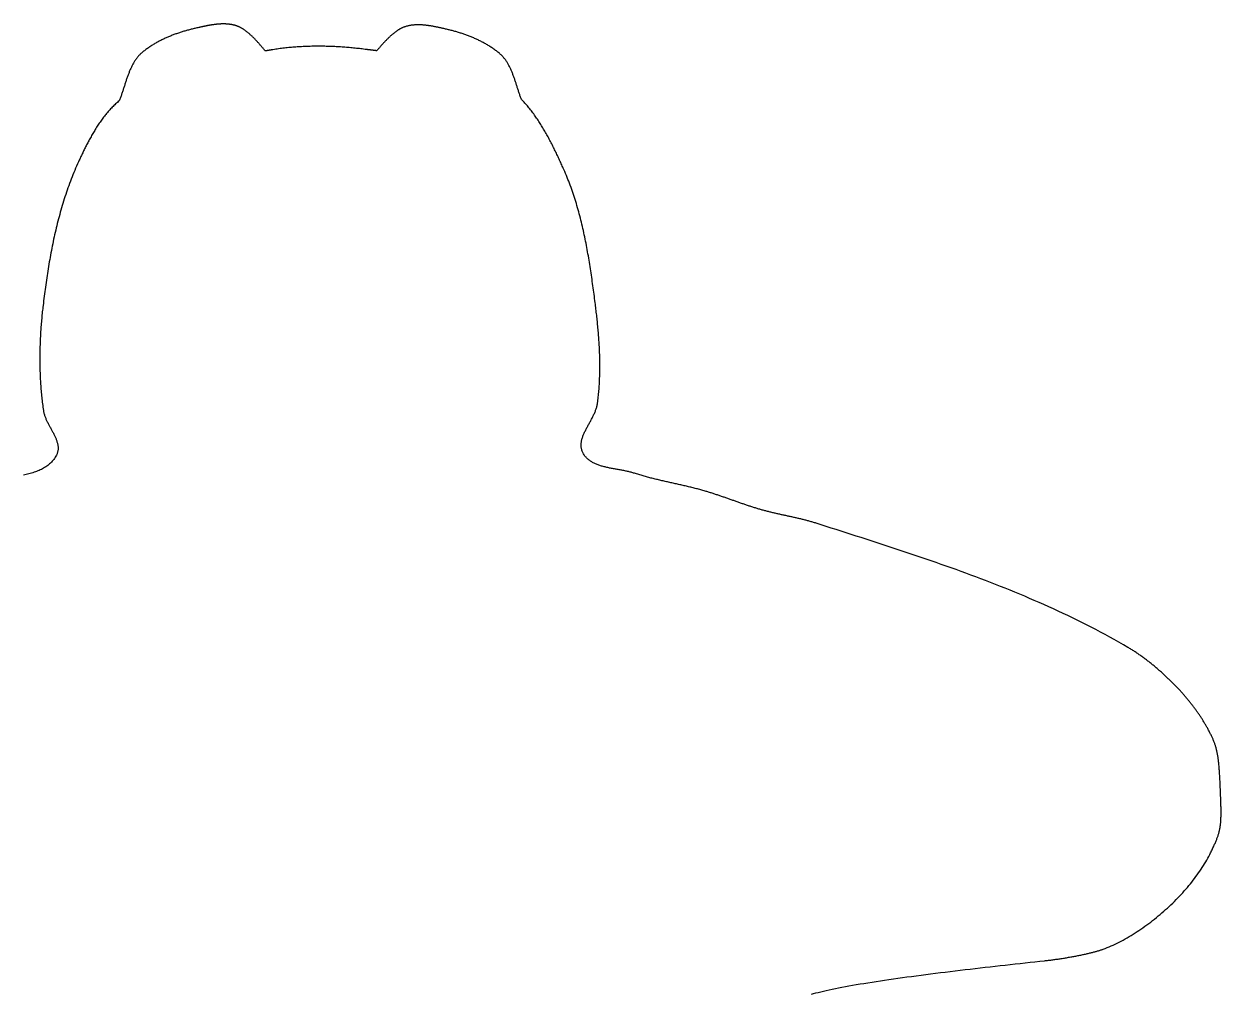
# Model space of a CAD drawing. Extents: x 0 to 225, y 0 to 183.
# Drawn here: x 112.7 to 225.5, y 91.4 to 182.7 of the extents above; entities that cross this region are included whole.
import ezdxf

# ---------------------------------------------------------------- set-up
doc = ezdxf.new("R2010")
doc.units = 0
doc.layers.get('0').update_dxf_attribs({"linetype": 'CONTINUOUS'})

msp = doc.modelspace()

# ---------------------------------------------------------------- linework, layer by layer
at = {"color": 7}
msp.add_lwpolyline([(186.888834, 91.335523), (187.091148, 91.395821), (187.305998, 91.456213), (187.533087, 91.516688), (187.772122, 91.577238), (188.022802, 91.637846), (188.284829, 91.698502), (188.557911, 91.759198), (188.841745, 91.819919), (189.136039, 91.880657), (189.440492, 91.941398), (189.754806, 92.00213), (190.078691, 92.062844), (190.411841, 92.123529), (190.753966, 92.184171), (191.104763, 92.244761), (191.463938, 92.305284), (191.831193, 92.365734), (192.206232, 92.426096), (192.588756, 92.486357), (192.978469, 92.54651), (193.375074, 92.606544), (193.778275, 92.666443), (194.18777, 92.726199), (194.603269, 92.785799), (195.024468, 92.845233), (195.451074, 92.904486), (195.882789, 92.963554), (196.319315, 93.022419), (196.760357, 93.081072), (197.205613, 93.139502), (197.654791, 93.197695), (198.107594, 93.255644), (198.563719, 93.313336), (199.022875, 93.370756), (199.484763, 93.427898), (199.949083, 93.484749), (200.415544, 93.541296), (200.88384, 93.597528), (201.353682, 93.653434), (201.82477, 93.709005), (202.296805, 93.764223), (202.769491, 93.819085), (203.242534, 93.873576), (203.715631, 93.927683), (204.188489, 93.981396), (204.66081, 94.034704), (205.132297, 94.087594), (205.602652, 94.140059), (206.071578, 94.192081), (206.53878, 94.243654), (207.003957, 94.294766), (207.466814, 94.345402), (207.927054, 94.395556), (208.384378, 94.445211), (208.838493, 94.49436), (208.933296, 94.504758), (209.028734, 94.515553), (209.124762, 94.526718), (209.221337, 94.538254), (209.318416, 94.55016), (209.415952, 94.56241), (209.513903, 94.575005), (209.612222, 94.587943), (209.710872, 94.601225), (209.8098, 94.614824), (209.908968, 94.628715), (210.00833, 94.642923), (210.10784, 94.657422), (210.207455, 94.672186), (210.307134, 94.687241), (210.406829, 94.70256), (210.506495, 94.718144), (210.606092, 94.733966), (210.705573, 94.750026), (210.804895, 94.766325), (210.904016, 94.782835), (211.002885, 94.799556), (211.101464, 94.81649), (211.199706, 94.833635), (211.29757, 94.850965), (211.395008, 94.86848), (211.491981, 94.886155), (211.588437, 94.903987), (211.684338, 94.921979), (211.779638, 94.940103), (211.874293, 94.958386), (211.96826, 94.976774), (212.061494, 94.995295), (212.15395, 95.013922), (212.245583, 95.032654), (212.336351, 95.051466), (212.426211, 95.070384), (212.515117, 95.089355), (212.603022, 95.108405), (212.689887, 95.127507), (212.775665, 95.146663), (212.860313, 95.165846), (212.943787, 95.185081), (213.02604, 95.204316), (213.107032, 95.223578), (213.186716, 95.242839), (213.265049, 95.262101), (213.341987, 95.281363), (213.417483, 95.300598), (213.491498, 95.319807), (213.563986, 95.338962), (213.634899, 95.358065), (213.704199, 95.377115), (213.771837, 95.396112), (213.837771, 95.41503), (213.901957, 95.433869), (213.964351, 95.452627), (214.024906, 95.471281), (214.083583, 95.489828), (214.140333, 95.508243), (214.195112, 95.526552), (214.247881, 95.544702), (214.298591, 95.562721), (214.3472, 95.58058), (214.533681, 95.652025), (214.720704, 95.726992), (214.908196, 95.80542), (215.096087, 95.887245), (215.284309, 95.972407), (215.472793, 96.060844), (215.66147, 96.15249), (215.850269, 96.247285), (216.039121, 96.345168), (216.227954, 96.446072), (216.416702, 96.549939), (216.605295, 96.656707), (216.793659, 96.76631), (216.98173, 96.878689), (217.169439, 96.99378), (217.356711, 97.111523), (217.543481, 97.231852), (217.729676, 97.354706), (217.915228, 97.480024), (218.100069, 97.607741), (218.284129, 97.737797), (218.467337, 97.870128), (218.649624, 98.004674), (218.830919, 98.141371), (219.011156, 98.280158), (219.190263, 98.420969), (219.368169, 98.563746), (219.544807, 98.708426), (219.72011, 98.854944), (219.894002, 99.003238), (220.066418, 99.153249), (220.237285, 99.304911), (220.406537, 99.458165), (220.574103, 99.612944), (220.739914, 99.769191), (220.903901, 99.92684), (221.065992, 100.085828), (221.226118, 100.246097), (221.384212, 100.407583), (221.540202, 100.570219), (221.694018, 100.733949), (221.845592, 100.898708), (221.994857, 101.064432), (222.141738, 101.231061), (222.286169, 101.398532), (222.428078, 101.566783), (222.567399, 101.735751), (222.704059, 101.905376), (222.837989, 102.075593), (222.969122, 102.246336), (223.097386, 102.417551), (223.222712, 102.58917), (223.345031, 102.761134), (223.464273, 102.933377), (223.58037, 103.105841), (223.693249, 103.278457), (223.802842, 103.451169), (223.909083, 103.623913), (224.011897, 103.796625), (224.111217, 103.969245), (224.206972, 104.141711), (224.299095, 104.313957), (224.387516, 104.485923), (224.472164, 104.657545), (224.520032, 104.756849), (224.566448, 104.853448), (224.611433, 104.94746), (224.655002, 105.039011), (224.697176, 105.128223), (224.737975, 105.215218), (224.777414, 105.30012), (224.815516, 105.383049), (224.852299, 105.46413), (224.887779, 105.543484), (224.921977, 105.621237), (224.954912, 105.697506), (224.986601, 105.772417), (225.017063, 105.846093), (225.04632, 105.918655), (225.074387, 105.990228), (225.101285, 106.060932), (225.127029, 106.130891), (225.151635, 106.200227), (225.17513, 106.269061), (225.19754, 106.33752), (225.218866, 106.405724), (225.239133, 106.473793), (225.258368, 106.541855), (225.276571, 106.61003), (225.293796, 106.678441), (225.310041, 106.747208), (225.325308, 106.816455), (225.339622, 106.886308), (225.353036, 106.956885), (225.365524, 107.028312), (225.37714, 107.10071), (225.387882, 107.174201), (225.397777, 107.248909), (225.406826, 107.324955), (225.415081, 107.402462), (225.422516, 107.481557), (225.429183, 107.562355), (225.43511, 107.644985), (225.440296, 107.729564), (225.444767, 107.81622), (225.448524, 107.905073), (225.451593, 107.996245), (225.453975, 108.08986), (225.455827, 108.186039), (225.456885, 108.284909), (225.457414, 108.386585), (225.457366, 108.491196), (225.456837, 108.598863), (225.455779, 108.709708), (225.454191, 108.823854), (225.452075, 108.941422), (225.449376, 109.062537), (225.446201, 109.18732), (225.442576, 109.315895), (225.438502, 109.448382), (225.434004, 109.584907), (225.429109, 109.725591), (225.423844, 109.870556), (225.418208, 110.019924), (225.412229, 110.173822), (225.405931, 110.332366), (225.399317, 110.495685), (225.392411, 110.663896), (225.385955, 110.818794), (225.379473, 110.969829), (225.372964, 111.117083), (225.366403, 111.260643), (225.359762, 111.400594), (225.353041, 111.537024), (225.346215, 111.670017), (225.339256, 111.799657), (225.332166, 111.926033), (225.324916, 112.049226), (225.317481, 112.169325), (225.309861, 112.286414), (225.30203, 112.400579), (225.293986, 112.511905), (225.285678, 112.62048), (225.277106, 112.726387), (225.268242, 112.829712), (225.259088, 112.930539), (225.249616, 113.028959), (225.2398, 113.125051), (225.22964, 113.218904), (225.219109, 113.310603), (225.208182, 113.400236), (225.196831, 113.487882), (225.185057, 113.573633), (225.172834, 113.657572), (225.16016, 113.739783), (225.14701, 113.820357), (225.133358, 113.899372), (225.119176, 113.976919), (225.104465, 114.053082), (225.089199, 114.127946), (225.073377, 114.201598), (225.056946, 114.27412), (225.039933, 114.345603), (225.022286, 114.416127), (225.003976, 114.485781), (224.985032, 114.55465), (224.9654, 114.62282), (224.94508, 114.690376), (224.924046, 114.757403), (224.902271, 114.823985), (224.879755, 114.89021), (224.856471, 114.956166), (224.832394, 115.02193), (224.807523, 115.087597), (224.781832, 115.153248), (224.755289, 115.218971), (224.727889, 115.284847), (224.699613, 115.350966), (224.670443, 115.417411), (224.640362, 115.484266), (224.609353, 115.551624), (224.577397, 115.619561), (224.544475, 115.688167), (224.510568, 115.75753), (224.475662, 115.827732), (224.439737, 115.89886), (224.402774, 115.970999), (224.364759, 116.044235), (224.325669, 116.118652), (224.28549, 116.194339), (224.244202, 116.271378), (224.201786, 116.349856), (224.165806, 116.41579), (224.129452, 116.481639), (224.092725, 116.547409), (224.055628, 116.613098), (224.018158, 116.678704), (223.980317, 116.744228), (223.942106, 116.809664), (223.903521, 116.875022), (223.86457, 116.940295), (223.825247, 117.00548), (223.785554, 117.070583), (223.745494, 117.135602), (223.705063, 117.200533), (223.664264, 117.26538), (223.623098, 117.330142), (223.581563, 117.394814), (223.539664, 117.459402), (223.497394, 117.523902), (223.454759, 117.588315), (223.411759, 117.65264), (223.368391, 117.716876), (223.324658, 117.781024), (223.28056, 117.845085), (223.236099, 117.909053), (223.191271, 117.972934), (223.146083, 118.036723), (223.100527, 118.100421), (223.054609, 118.16403), (223.00833, 118.227548), (222.961687, 118.290974), (222.914681, 118.354307), (222.867313, 118.417551), (222.819584, 118.480699), (222.771494, 118.543754), (222.723043, 118.60672), (222.674233, 118.669587), (222.625063, 118.732362), (222.575533, 118.795045), (222.525643, 118.857629), (222.475393, 118.920121), (222.424786, 118.982515), (222.37382, 119.044817), (222.322498, 119.10702), (222.270817, 119.169126), (222.218779, 119.231136), (222.166384, 119.293049), (222.113634, 119.354864), (222.060527, 119.416583), (222.007062, 119.478202), (221.953246, 119.53972), (221.899073, 119.601143), (221.844545, 119.662463), (221.789665, 119.723685), (221.734428, 119.784806), (221.678839, 119.845827), (221.622898, 119.906747), (221.566602, 119.967567), (221.509955, 120.028284), (221.452956, 120.0889), (221.395608, 120.149413), (221.337905, 120.209822), (221.279852, 120.270131), (221.221448, 120.330335), (221.162695, 120.390435), (221.103545, 120.450543), (221.043955, 120.510759), (220.983932, 120.571079), (220.923477, 120.631486), (220.862599, 120.69197), (220.8013, 120.752522), (220.739586, 120.813128), (220.67746, 120.873781), (220.614931, 120.934468), (220.551997, 120.995177), (220.488669, 121.055899), (220.424949, 121.116621), (220.360843, 121.177335), (220.296354, 121.238025), (220.231488, 121.298686), (220.16625, 121.359302), (220.100647, 121.419865), (220.034678, 121.480362), (219.968352, 121.540785), (219.901675, 121.60112), (219.834648, 121.661358), (219.767277, 121.721485), (219.699567, 121.781495), (219.631525, 121.841373), (219.563154, 121.901108), (219.494457, 121.960692), (219.425441, 122.020112), (219.356109, 122.079355), (219.286471, 122.138415), (219.216526, 122.197277), (219.146279, 122.255932), (219.075738, 122.314368), (219.004907, 122.372574), (218.933789, 122.430539), (218.862391, 122.488255), (218.790716, 122.545707), (218.718768, 122.602883), (218.646555, 122.659777), (218.57408, 122.716374), (218.501349, 122.772666), (218.428364, 122.828639), (218.355132, 122.884286), (218.281657, 122.939592), (218.207945, 122.994546), (218.133999, 123.04914), (218.059826, 123.103361), (217.98543, 123.157199), (217.910812, 123.210642), (217.835983, 123.26368), (217.760944, 123.316303), (217.685702, 123.368497), (217.610259, 123.420253), (217.534622, 123.471561), (217.458793, 123.522406), (217.382781, 123.57278), (217.306589, 123.622675), (217.230222, 123.672072), (217.153683, 123.720967), (217.076978, 123.769349), (217.000111, 123.817202), (216.923088, 123.864517), (216.845915, 123.911288), (216.768595, 123.957497), (216.691133, 124.003135), (216.264088, 124.250867), (215.835402, 124.495485), (215.405102, 124.737044), (214.973223, 124.97559), (214.539793, 125.211178), (214.104844, 125.443857), (213.668406, 125.673677), (213.230513, 125.90069), (212.791191, 126.124945), (212.350472, 126.346494), (211.90839, 126.565386), (211.464972, 126.781673), (211.02025, 126.995406), (210.574255, 127.206636), (210.127019, 127.415411), (209.678572, 127.621783), (209.228944, 127.825803), (208.778165, 128.027524), (208.32627, 128.226991), (207.873285, 128.424262), (207.419244, 128.619381), (206.964174, 128.8124), (206.508112, 129.003374), (206.051081, 129.192347), (205.593119, 129.379376), (205.134252, 129.56451), (204.674512, 129.747795), (204.213931, 129.929288), (203.75254, 130.109036), (203.290368, 130.28709), (202.827446, 130.463501), (202.363806, 130.638319), (201.899478, 130.811597), (201.434494, 130.983383), (200.968883, 131.15373), (200.502676, 131.322685), (200.035906, 131.490304), (199.568602, 131.656634), (199.100795, 131.821723), (198.632514, 131.98563), (198.163791, 132.148396), (197.694661, 132.310081), (197.22515, 132.470728), (196.755287, 132.630391), (196.285109, 132.789119), (195.814643, 132.946964), (195.34392, 133.103979), (194.87297, 133.26021), (194.401826, 133.415711), (193.930519, 133.570532), (193.459076, 133.724723), (192.987533, 133.878335), (192.515916, 134.031417), (192.044259, 134.184021), (191.572592, 134.336199), (191.100945, 134.487998), (190.62935, 134.639475), (190.157836, 134.790674), (189.686435, 134.941648), (189.215178, 135.09245), (188.744095, 135.243127), (188.273216, 135.393733), (187.802576, 135.544316), (187.332202, 135.694927), (187.251914, 135.720406), (187.171502, 135.745436), (187.090973, 135.770042), (187.010328, 135.794252), (186.92957, 135.818064), (186.848702, 135.84148), (186.767732, 135.864525), (186.686661, 135.8872), (186.605492, 135.909531), (186.524228, 135.931544), (186.442874, 135.953213), (186.361435, 135.974592), (186.279912, 135.995679), (186.198306, 136.016475), (186.116629, 136.037007), (186.034876, 136.057274), (185.953056, 136.077303), (185.871173, 136.097094), (185.789226, 136.116673), (185.707221, 136.13604), (185.625161, 136.155223), (185.543052, 136.17422), (185.460894, 136.193058), (185.378693, 136.211738), (185.296453, 136.230285), (185.214178, 136.2487), (185.131869, 136.267009), (185.04953, 136.285212), (184.967166, 136.30331), (184.88478, 136.321354), (184.802375, 136.33932), (184.719957, 136.357232), (184.637527, 136.375118), (184.55509, 136.392977), (184.472649, 136.410837), (184.390207, 136.428696), (184.307768, 136.446555), (184.225337, 136.464441), (184.142914, 136.48238), (184.060507, 136.500372), (183.978119, 136.518443), (183.895751, 136.536593), (183.813408, 136.554823), (183.731096, 136.573158), (183.648813, 136.591626), (183.566567, 136.610227), (183.484359, 136.628959), (183.402195, 136.64785), (183.320076, 136.666927), (183.23801, 136.686188), (183.155995, 136.705635), (183.07404, 136.725294), (182.992144, 136.745164), (182.910313, 136.765272), (182.828549, 136.785645), (182.746859, 136.806256), (182.665243, 136.827158), (182.583706, 136.848352), (182.502252, 136.869836), (182.420884, 136.891637), (182.339607, 136.913757), (182.258422, 136.93622), (182.177333, 136.959027), (182.096347, 136.982204), (182.01381, 137.006202), (181.931363, 137.030491), (181.849003, 137.055044), (181.766729, 137.079888), (181.684538, 137.104997), (181.602425, 137.130344), (181.520391, 137.15593), (181.438428, 137.181753), (181.356534, 137.207814), (181.274712, 137.234088), (181.192951, 137.260572), (181.111255, 137.287256), (181.029615, 137.314129), (180.948034, 137.341183), (180.866502, 137.368406), (180.785024, 137.39579), (180.703593, 137.423326), (180.622205, 137.451006), (180.540861, 137.478819), (180.459555, 137.506757), (180.378283, 137.53481), (180.297045, 137.562967), (180.215836, 137.591222), (180.134657, 137.619564), (180.053501, 137.647986), (179.972367, 137.676474), (179.891248, 137.705022), (179.810148, 137.733621), (179.729061, 137.762259), (179.647982, 137.790932), (179.566911, 137.819624), (179.485843, 137.848331), (179.404777, 137.877044), (179.323709, 137.905748), (179.242635, 137.93444), (179.161556, 137.963107), (179.080467, 137.99174), (178.999362, 138.020331), (178.918243, 138.048872), (178.837103, 138.077352), (178.755942, 138.10576), (178.674755, 138.134089), (178.593541, 138.162331), (178.512298, 138.190472), (178.431018, 138.21851), (178.349704, 138.246428), (178.26835, 138.27422), (178.186953, 138.30188), (178.105512, 138.329394), (178.024023, 138.356754), (177.942483, 138.383954), (177.860889, 138.410981), (177.779238, 138.437825), (177.697527, 138.464479), (177.615755, 138.490938), (177.533916, 138.517184), (177.452009, 138.543219), (177.370034, 138.569016), (177.287981, 138.594575), (177.205852, 138.619896), (177.123643, 138.644952), (177.041352, 138.669743), (176.958974, 138.69427), (176.876509, 138.718506), (176.773501, 138.748343), (176.670369, 138.777736), (176.567118, 138.806705), (176.463754, 138.835264), (176.36028, 138.863426), (176.256699, 138.89121), (176.153019, 138.918631), (176.049242, 138.945709), (175.945371, 138.972453), (175.841414, 138.998885), (175.737372, 139.025026), (175.633253, 139.050876), (175.52906, 139.076461), (175.424798, 139.101781), (175.320468, 139.126864), (175.216079, 139.151735), (175.111635, 139.176394), (175.007138, 139.200868), (174.902593, 139.225183), (174.798006, 139.249339), (174.693379, 139.273337), (174.58872, 139.297229), (174.48403, 139.321015), (174.379316, 139.344695), (174.274581, 139.368296), (174.169832, 139.391844), (174.065068, 139.415339), (173.960301, 139.438808), (173.855528, 139.46225), (173.750758, 139.485718), (173.645994, 139.509187), (173.54124, 139.532682), (173.436502, 139.55623), (173.331785, 139.579857), (173.227092, 139.603564), (173.122426, 139.627376), (173.017794, 139.651294), (172.913201, 139.675345), (172.808649, 139.699528), (172.704144, 139.72387), (172.599689, 139.748397), (172.495289, 139.773109), (172.390951, 139.798032), (172.286676, 139.823168), (172.18247, 139.848541), (172.078338, 139.874179), (171.974285, 139.900082), (171.870312, 139.926276), (171.766428, 139.952779), (171.662635, 139.9796), (171.558937, 140.006757), (171.455339, 140.034266), (171.351848, 140.062139), (171.248464, 140.090394), (171.145192, 140.119051), (171.042042, 140.148118), (170.939013, 140.17762), (170.836111, 140.207562), (170.733342, 140.237971), (170.630707, 140.268853), (170.528213, 140.300233), (170.425864, 140.332118), (170.323663, 140.364529), (170.221619, 140.397483), (170.143088, 140.42238), (170.063467, 140.446325), (169.982811, 140.469344), (169.901179, 140.491516), (169.818624, 140.512868), (169.735204, 140.533479), (169.650976, 140.553402), (169.565995, 140.57269), (169.48032, 140.591396), (169.394008, 140.609573), (169.307113, 140.6273), (169.219692, 140.644604), (169.131803, 140.661537), (169.043501, 140.678179), (168.954844, 140.694584), (168.865889, 140.710803), (168.77669, 140.726889), (168.687306, 140.742897), (168.597792, 140.758877), (168.508204, 140.774885), (168.418603, 140.790971), (168.329041, 140.807217), (168.239575, 140.823674), (168.150262, 140.840369), (168.061161, 140.857382), (167.972327, 140.874765), (167.883814, 140.892571), (167.795683, 140.910854), (167.707987, 140.929666), (167.620786, 140.949086), (167.534132, 140.969142), (167.448084, 140.989912), (167.362701, 141.011422), (167.278037, 141.033753), (167.194148, 141.056957), (167.111093, 141.081087), (167.028924, 141.106196), (166.947702, 141.132337), (166.867483, 141.159565), (166.788322, 141.187944), (166.710278, 141.217525), (166.633403, 141.248364), (166.557759, 141.280519), (166.483398, 141.314045), (166.410381, 141.348996), (166.338761, 141.385429), (166.268593, 141.4234), (166.199939, 141.462963), (166.132854, 141.504177), (166.067393, 141.547095), (166.003613, 141.591772), (165.941568, 141.638265), (165.88132, 141.686631), (165.822921, 141.736926), (165.766433, 141.789202), (165.711905, 141.843518), (165.659398, 141.899927), (165.608968, 141.958488), (165.560674, 142.019254), (165.51457, 142.082283), (165.47071, 142.14763), (165.429155, 142.215348), (165.389962, 142.285497), (165.353182, 142.35813), (165.322229, 142.426453), (165.29495, 142.494965), (165.271244, 142.563658), (165.251029, 142.63254), (165.234202, 142.701599), (165.220655, 142.770835), (165.21031, 142.840246), (165.203061, 142.909831), (165.198801, 142.979586), (165.197478, 143.049505), (165.198801, 143.11959), (165.202955, 143.189837), (165.209728, 143.260246), (165.219015, 143.330807), (165.230709, 143.401525), (165.244706, 143.472391), (165.260925, 143.543408), (165.279287, 143.61457), (165.29966, 143.685875), (165.321964, 143.757324), (165.346121, 143.828907), (165.371997, 143.900627), (165.399524, 143.97248), (165.428594, 144.044463), (165.459111, 144.116572), (165.490975, 144.188809), (165.524093, 144.261167), (165.558367, 144.333642), (165.593697, 144.406238), (165.62999, 144.478945), (165.667148, 144.551764), (165.70507, 144.624694), (165.743668, 144.697729), (165.782837, 144.770868), (165.822482, 144.844108), (165.862505, 144.917447), (165.902815, 144.990882), (165.943309, 145.06441), (165.983891, 145.138028), (166.024465, 145.211735), (166.064933, 145.285528), (166.1052, 145.359402), (166.14517, 145.433356), (166.184741, 145.507389), (166.22382, 145.581496), (166.262309, 145.655675), (166.300113, 145.729922), (166.337131, 145.804238), (166.373268, 145.878618), (166.408428, 145.953058), (166.442514, 146.027557), (166.475426, 146.102114), (166.507073, 146.176724), (166.537352, 146.251384), (166.566167, 146.326094), (166.593425, 146.40085), (166.619036, 146.475647), (166.642875, 146.550487), (166.664862, 146.625365), (166.684918, 146.700276), (166.702936, 146.775222), (166.718811, 146.850194), (166.732437, 146.925198), (166.743735, 147.000224), (166.762943, 147.146739), (166.7812, 147.293366), (166.798503, 147.440101), (166.814855, 147.586942), (166.83028, 147.733881), (166.844805, 147.880921), (166.858431, 148.028056), (166.871158, 148.175278), (166.883011, 148.32259), (166.893991, 148.469984), (166.904099, 148.617457), (166.913359, 148.765008), (166.921799, 148.912632), (166.929419, 149.060325), (166.936219, 149.208082), (166.942225, 149.355904), (166.947437, 149.503782), (166.951882, 149.651716), (166.95556, 149.799703), (166.958497, 149.947737), (166.960614, 150.095817), (166.962201, 150.243936), (166.962995, 150.392092), (166.963032, 150.540282), (166.962503, 150.688505), (166.96118, 150.836751), (166.959063, 150.985023), (166.956391, 151.133314), (166.953083, 151.281618), (166.949141, 151.429939), (166.944564, 151.578267), (166.939378, 151.7266), (166.933584, 151.874936), (166.927207, 152.023269), (166.920249, 152.1716), (166.912735, 152.31992), (166.904665, 152.468227), (166.896039, 152.616518), (166.886885, 152.764791), (166.877227, 152.913042), (166.867041, 153.061264), (166.856378, 153.209457), (166.845213, 153.357619), (166.833598, 153.50574), (166.821506, 153.653822), (166.808965, 153.801859), (166.795974, 153.949851), (166.78256, 154.097791), (166.768748, 154.245674), (166.754514, 154.393499), (166.739909, 154.541264), (166.724907, 154.688962), (166.709535, 154.836589), (166.693818, 154.984147), (166.677758, 155.131629), (166.661354, 155.279028), (166.644632, 155.426345), (166.62762, 155.573578), (166.610289, 155.720718), (166.592668, 155.867766), (166.574782, 156.014715), (166.556632, 156.161562), (166.538217, 156.308307), (166.519564, 156.454943), (166.493899, 156.654841), (166.468049, 156.854872), (166.441988, 157.055023), (166.415715, 157.255283), (166.389177, 157.455639), (166.362364, 157.656078), (166.335252, 157.856589), (166.30782, 158.05716), (166.280047, 158.257777), (166.251909, 158.45843), (166.223381, 158.659105), (166.194444, 158.85979), (166.165075, 159.060474), (166.135251, 159.261144), (166.104951, 159.461788), (166.074151, 159.662393), (166.042829, 159.862947), (166.010963, 160.063439), (165.97853, 160.263855), (165.945508, 160.464185), (165.911877, 160.664414), (165.87761, 160.864532), (165.842685, 161.064526), (165.807086, 161.264383), (165.770785, 161.464092), (165.733759, 161.663641), (165.695987, 161.863016), (165.657451, 162.062207), (165.61812, 162.2612), (165.57798, 162.459983), (165.537002, 162.658545), (165.495168, 162.856872), (165.452454, 163.054954), (165.40884, 163.252776), (165.364298, 163.450328), (165.31881, 163.647598), (165.272355, 163.844572), (165.224905, 164.041238), (165.176443, 164.237585), (165.126945, 164.433601), (165.076386, 164.629272), (165.024747, 164.824586), (164.972005, 165.019533), (164.918136, 165.214098), (164.863119, 165.408271), (164.806932, 165.602039), (164.749551, 165.795389), (164.690957, 165.988309), (164.631121, 166.180788), (164.570029, 166.372812), (164.507651, 166.564371), (164.443971, 166.75545), (164.37896, 166.946039), (164.312603, 167.136125), (164.244872, 167.325696), (164.175747, 167.514739), (164.105204, 167.703243), (164.033224, 167.891195), (163.959781, 168.078582), (163.884856, 168.265394), (163.808423, 168.451617), (163.730461, 168.637239), (163.650949, 168.822248), (163.569862, 169.006632), (163.521276, 169.115681), (163.472447, 169.224903), (163.42337, 169.334281), (163.37403, 169.443797), (163.324421, 169.553434), (163.274531, 169.663174), (163.22435, 169.773), (163.173873, 169.882895), (163.123086, 169.992841), (163.071979, 170.102821), (163.020547, 170.212817), (162.968776, 170.322812), (162.916661, 170.432788), (162.864186, 170.542729), (162.811346, 170.652616), (162.758131, 170.762432), (162.704531, 170.87216), (162.650538, 170.981783), (162.596137, 171.091282), (162.541326, 171.200641), (162.486089, 171.309841), (162.43042, 171.418867), (162.374307, 171.5277), (162.317745, 171.636322), (162.260719, 171.744717), (162.203223, 171.852867), (162.145244, 171.960754), (162.086777, 172.068361), (162.027809, 172.175671), (161.968333, 172.282667), (161.908337, 172.389329), (161.847813, 172.495643), (161.78675, 172.601589), (161.725142, 172.707151), (161.662973, 172.812311), (161.60024, 172.917052), (161.53693, 173.021356), (161.473033, 173.125206), (161.408541, 173.228584), (161.343446, 173.331474), (161.277734, 173.433856), (161.211398, 173.535715), (161.144429, 173.637033), (161.076817, 173.737792), (161.008552, 173.837975), (160.939623, 173.937565), (160.870024, 174.036543), (160.799743, 174.134893), (160.728771, 174.232597), (160.657098, 174.329638), (160.584716, 174.425998), (160.511612, 174.521661), (160.43778, 174.616607), (160.36321, 174.710821), (160.287891, 174.804284), (160.211812, 174.89698), (160.134967, 174.98889), (160.057346, 175.079998), (159.978937, 175.170285), (159.899731, 175.259735), (159.819721, 175.348331), (159.738893, 175.436054), (159.657243, 175.522887), (159.574757, 175.608813), (159.546914, 175.6827), (159.519506, 175.756914), (159.492503, 175.83143), (159.465873, 175.906224), (159.439599, 175.981273), (159.413617, 176.056552), (159.387926, 176.132038), (159.3625, 176.207706), (159.337312, 176.283532), (159.312308, 176.359493), (159.28749, 176.435564), (159.262805, 176.511722), (159.238225, 176.587942), (159.213725, 176.6642), (159.189277, 176.740474), (159.164856, 176.816737), (159.140409, 176.892967), (159.115935, 176.96914), (159.091381, 177.045231), (159.066749, 177.121217), (159.041984, 177.197074), (159.01706, 177.272777), (158.991951, 177.348302), (158.96663, 177.423627), (158.941072, 177.498726), (158.915222, 177.573575), (158.889081, 177.648152), (158.862599, 177.722431), (158.835751, 177.796388), (158.808513, 177.870001), (158.78085, 177.943244), (158.752738, 178.016094), (158.724145, 178.088527), (158.695041, 178.160518), (158.665397, 178.232045), (158.635181, 178.303082), (158.604368, 178.373606), (158.572925, 178.443593), (158.540826, 178.513019), (158.508036, 178.581859), (158.474529, 178.650091), (158.440276, 178.717689), (158.405248, 178.784631), (158.369413, 178.850891), (158.332742, 178.916446), (158.295205, 178.981273), (158.256774, 179.045346), (158.21742, 179.108642), (158.177111, 179.171138), (158.13582, 179.232808), (158.093516, 179.29363), (158.050169, 179.353578), (158.005751, 179.41263), (157.960232, 179.47076), (157.913581, 179.527946), (157.86577, 179.584163), (157.81677, 179.639387), (157.766552, 179.693595), (157.715082, 179.746761), (157.662335, 179.798863), (157.608281, 179.849876), (157.552887, 179.899776), (157.496126, 179.948539), (157.437971, 179.996142), (157.364404, 180.054298), (157.290455, 180.111566), (157.216134, 180.167953), (157.141442, 180.22347), (157.066385, 180.278123), (156.990968, 180.331923), (156.915197, 180.384878), (156.839076, 180.436998), (156.762611, 180.48829), (156.685806, 180.538764), (156.608666, 180.588428), (156.531199, 180.637292), (156.453406, 180.685365), (156.375293, 180.732654), (156.296868, 180.77917), (156.218131, 180.82492), (156.139092, 180.869915), (156.059201, 180.914123), (155.979569, 180.957631), (155.899649, 181.00041), (155.819443, 181.042468), (155.738962, 181.083813), (155.658204, 181.124456), (155.57718, 181.164404), (155.49589, 181.203667), (155.414345, 181.242254), (155.332544, 181.280172), (155.250494, 181.317432), (155.168203, 181.354042), (155.085674, 181.390011), (155.00291, 181.425347), (154.919921, 181.46006), (154.836707, 181.494158), (154.753276, 181.527651), (154.66963, 181.560546), (154.585778, 181.592854), (154.501723, 181.624582), (154.417472, 181.655741), (154.333027, 181.686337), (154.248395, 181.716381), (154.16358, 181.745882), (154.078588, 181.774847), (153.993424, 181.803286), (153.908093, 181.831208), (153.822601, 181.858622), (153.73695, 181.885536), (153.651148, 181.91196), (153.565199, 181.937902), (153.479108, 181.963371), (153.392881, 181.988375), (153.306521, 182.012925), (153.220034, 182.037028), (153.133428, 182.060694), (153.046703, 182.083931), (152.959869, 182.106748), (152.872927, 182.129154), (152.785884, 182.151158), (152.698744, 182.172769), (152.611513, 182.193995), (152.524198, 182.214846), (152.436801, 182.23533), (152.349327, 182.255457), (152.261782, 182.275234), (152.174173, 182.294671), (152.116607, 182.307314), (152.058828, 182.319964), (152.000842, 182.332605), (151.94266, 182.345217), (151.884287, 182.357783), (151.825735, 182.370285), (151.767011, 182.382705), (151.708125, 182.395026), (151.649081, 182.407229), (151.589891, 182.419297), (151.530563, 182.431211), (151.471106, 182.442954), (151.411527, 182.454508), (151.351837, 182.465854), (151.292041, 182.476976), (151.232148, 182.487855), (151.172169, 182.498473), (151.112109, 182.508813), (151.05198, 182.518856), (150.99179, 182.528584), (150.931544, 182.537981), (150.871253, 182.547027), (150.810926, 182.555705), (150.750572, 182.563997), (150.690194, 182.571885), (150.629808, 182.579351), (150.569417, 182.586378), (150.509033, 182.592947), (150.448661, 182.599041), (150.388312, 182.604641), (150.327995, 182.60973), (150.267718, 182.61429), (150.207485, 182.618303), (150.147311, 182.62175), (150.0872, 182.624615), (150.027164, 182.62688), (149.967207, 182.628525), (149.907342, 182.629535), (149.847575, 182.629889), (149.787914, 182.629572), (149.728367, 182.628564), (149.668947, 182.626848), (149.609657, 182.624406), (149.550506, 182.621221), (149.491507, 182.617273), (149.432664, 182.612546), (149.373987, 182.607021), (149.315485, 182.600681), (149.257165, 182.593508), (149.199039, 182.585483), (149.141109, 182.576589), (149.08339, 182.566808), (149.025885, 182.556123), (148.968608, 182.544514), (148.911564, 182.531965), (148.854761, 182.518457), (148.798209, 182.503972), (148.741913, 182.488493), (148.685888, 182.472002), (148.630137, 182.454481), (148.57467, 182.435912), (148.519496, 182.416276), (148.464625, 182.395557), (148.410062, 182.373736), (148.371436, 182.357408), (148.332664, 182.340149), (148.293754, 182.321976), (148.254715, 182.302909), (148.215554, 182.282964), (148.176279, 182.262158), (148.136896, 182.24051), (148.097415, 182.218037), (148.057841, 182.194757), (148.018182, 182.170688), (147.978447, 182.145846), (147.938643, 182.12025), (147.898779, 182.093917), (147.858858, 182.066864), (147.818893, 182.039111), (147.778888, 182.010673), (147.738851, 181.981569), (147.698791, 181.951816), (147.658714, 181.921433), (147.61863, 181.890436), (147.578543, 181.858843), (147.538464, 181.826672), (147.498398, 181.79394), (147.458353, 181.760665), (147.418338, 181.726865), (147.378359, 181.692558), (147.338426, 181.65776), (147.298545, 181.62249), (147.258722, 181.586765), (147.218966, 181.550603), (147.179284, 181.514021), (147.139686, 181.477038), (147.100176, 181.43967), (147.060764, 181.401935), (147.021457, 181.363851), (146.982262, 181.325436), (146.943186, 181.286707), (146.904239, 181.247682), (146.865425, 181.208378), (146.826756, 181.168813), (146.788235, 181.129005), (146.749873, 181.088971), (146.711675, 181.048729), (146.673652, 181.008297), (146.635809, 180.967691), (146.598153, 180.926931), (146.560693, 180.886033), (146.523435, 180.845015), (146.486388, 180.803894), (146.449561, 180.762689), (146.412958, 180.721417), (146.376588, 180.680095), (146.340462, 180.638741), (146.304582, 180.597374), (146.268959, 180.556009), (146.233597, 180.514666), (146.198511, 180.473361), (146.163699, 180.432112), (146.129177, 180.390938), (146.094945, 180.349855), (146.061017, 180.30888), (146.027397, 180.268033), (145.994094, 180.22733), (145.961116, 180.186789), (145.943865, 180.188827), (145.926588, 180.190864), (145.90931, 180.192901), (145.892007, 180.194941), (145.874703, 180.196981), (145.857399, 180.199021), (145.840069, 180.201064), (145.822739, 180.203106), (145.805409, 180.205151), (145.788052, 180.207197), (145.770695, 180.209242), (145.753339, 180.21129), (145.735955, 180.213338), (145.718572, 180.215388), (145.701189, 180.217439), (145.683806, 180.219492), (145.666423, 180.221545), (145.649013, 180.223601), (145.631604, 180.225657), (145.614194, 180.227715), (145.596785, 180.229774), (145.579375, 180.231835), (145.561965, 180.233896), (145.544556, 180.23596), (145.527146, 180.238023), (145.509737, 180.24009), (145.492327, 180.242159), (145.474918, 180.244228), (145.457508, 180.246299), (145.440098, 180.248374), (145.422689, 180.250448), (145.405279, 180.252525), (145.38787, 180.254605), (145.370486, 180.256684), (145.353103, 180.258767), (145.33572, 180.260852), (145.318337, 180.262936), (145.300954, 180.265024), (145.283597, 180.267114), (145.266241, 180.269207), (145.248884, 180.2713), (145.231554, 180.273395), (145.214224, 180.275494), (145.196893, 180.277594), (145.17959, 180.279698), (145.162286, 180.281804), (145.144982, 180.28391), (145.127705, 180.286019), (145.110428, 180.28813), (145.093177, 180.290244), (145.075926, 180.292361), (145.058701, 180.29448), (145.041477, 180.296602), (145.024279, 180.298727), (145.007081, 180.300854), (144.98991, 180.302984), (144.972765, 180.305116), (144.95562, 180.307251), (144.938501, 180.309389), (144.921383, 180.31153), (144.904291, 180.313673), (144.887225, 180.315819), (144.870186, 180.317967), (144.853147, 180.320118), (144.718601, 180.336908), (144.583936, 180.353256), (144.44916, 180.369157), (144.314275, 180.384606), (144.179285, 180.399599), (144.044196, 180.414129), (143.909008, 180.428191), (143.773729, 180.44178), (143.638363, 180.454891), (143.502912, 180.467518), (143.367379, 180.479656), (143.231772, 180.491301), (143.096094, 180.502446), (142.960347, 180.513087), (142.824536, 180.523218), (142.688667, 180.532834), (142.552743, 180.541929), (142.416765, 180.550499), (142.280743, 180.558538), (142.144679, 180.566041), (142.008572, 180.573002), (141.872433, 180.579417), (141.736262, 180.58528), (141.600066, 180.590586), (141.463847, 180.595329), (141.327611, 180.599505), (141.191358, 180.603107), (141.055098, 180.606131), (140.91883, 180.608571), (140.782561, 180.610423), (140.646293, 180.61168), (140.510032, 180.612339), (140.373783, 180.612393), (140.237549, 180.611837), (140.101333, 180.610665), (139.965139, 180.608874), (139.828971, 180.606458), (139.692835, 180.60341), (139.556736, 180.599727), (139.420674, 180.595401), (139.284657, 180.59043), (139.148688, 180.584806), (139.012769, 180.578525), (138.876908, 180.571582), (138.741105, 180.563971), (138.605366, 180.555686), (138.469695, 180.546724), (138.334096, 180.537078), (138.198574, 180.526744), (138.063134, 180.515715), (137.927776, 180.503987), (137.792508, 180.491555), (137.657335, 180.478412), (137.522254, 180.464555), (137.387277, 180.449977), (137.252406, 180.434673), (137.117643, 180.418639), (136.982994, 180.401869), (136.848461, 180.384357), (136.71405, 180.366099), (136.579766, 180.347088), (136.445612, 180.327321), (136.31159, 180.306791), (136.177708, 180.285493), (136.166331, 180.283649), (136.154954, 180.281802), (136.143577, 180.279953), (136.1322, 180.278098), (136.120822, 180.276241), (136.109419, 180.274381), (136.098015, 180.272518), (136.086612, 180.270653), (136.075208, 180.268785), (136.063805, 180.266914), (136.052375, 180.265041), (136.040945, 180.263165), (136.029515, 180.261286), (136.018085, 180.259405), (136.006655, 180.257521), (135.995198, 180.255635), (135.983742, 180.253746), (135.972285, 180.251857), (135.960829, 180.249965), (135.949372, 180.24807), (135.937916, 180.246176), (135.92646, 180.244279), (135.915003, 180.242382), (135.90352, 180.240482), (135.892037, 180.238582), (135.880554, 180.23668), (135.869071, 180.234778), (135.857589, 180.232875), (135.846106, 180.23097), (135.834623, 180.229065), (135.82314, 180.22716), (135.811657, 180.225253), (135.800174, 180.223345), (135.788691, 180.221437), (135.777208, 180.21953), (135.765725, 180.217622), (135.754242, 180.215715), (135.742759, 180.213807), (135.731276, 180.211899), (135.719794, 180.209992), (135.708311, 180.208084), (135.696828, 180.206179), (135.685345, 180.204274), (135.673862, 180.202369), (135.662379, 180.200464), (135.650896, 180.198562), (135.639413, 180.196659), (135.62793, 180.194757), (135.616447, 180.192857), (135.604964, 180.190957), (135.593481, 180.18906), (135.581999, 180.187166), (135.570516, 180.185272), (135.559033, 180.18338), (135.54755, 180.181488), (135.536067, 180.179599), (135.52461, 180.177712), (135.513154, 180.175829), (135.501697, 180.173945), (135.490241, 180.172064), (135.478785, 180.170185), (135.467328, 180.168309), (135.455872, 180.166436), (135.444415, 180.164565), (135.411332, 180.20657), (135.37787, 180.248769), (135.344064, 180.291147), (135.309922, 180.333683), (135.275458, 180.37636), (135.240673, 180.419158), (135.205578, 180.462058), (135.170183, 180.505041), (135.13449, 180.548087), (135.09851, 180.591178), (135.062254, 180.634294), (135.025725, 180.677416), (134.988932, 180.720525), (134.951885, 180.763603), (134.91459, 180.806629), (134.877053, 180.849585), (134.839287, 180.892451), (134.801298, 180.935209), (134.763089, 180.977839), (134.724674, 181.020323), (134.686059, 181.06264), (134.647252, 181.104772), (134.608258, 181.1467), (134.569089, 181.188405), (134.529751, 181.229868), (134.490251, 181.271068), (134.450595, 181.311988), (134.410797, 181.352608), (134.37086, 181.392909), (134.330795, 181.432872), (134.290607, 181.472478), (134.250306, 181.511707), (134.209896, 181.550541), (134.169391, 181.58896), (134.128793, 181.626946), (134.088113, 181.664478), (134.04736, 181.701539), (134.00654, 181.738108), (133.965659, 181.774167), (133.924728, 181.809696), (133.883752, 181.844677), (133.842741, 181.87909), (133.801705, 181.912917), (133.760647, 181.946137), (133.719578, 181.978733), (133.678504, 182.010684), (133.637433, 182.041972), (133.596375, 182.072577), (133.555338, 182.102481), (133.514325, 182.131664), (133.473349, 182.160107), (133.432418, 182.187791), (133.391534, 182.214697), (133.350712, 182.240806), (133.309955, 182.266098), (133.269273, 182.290555), (133.228673, 182.314157), (133.188165, 182.336885), (133.147753, 182.358721), (133.107446, 182.379644), (133.067256, 182.399636), (133.027185, 182.418678), (132.987246, 182.43675), (132.947442, 182.453834), (132.927069, 182.462251), (132.906643, 182.470509), (132.886164, 182.47861), (132.865659, 182.486553), (132.845101, 182.49434), (132.82449, 182.501971), (132.803852, 182.509449), (132.783162, 182.516773), (132.762419, 182.523945), (132.741649, 182.530966), (132.720826, 182.537837), (132.699977, 182.544558), (132.679075, 182.551131), (132.658146, 182.557556), (132.637165, 182.563835), (132.616157, 182.569968), (132.595096, 182.575957), (132.574009, 182.581802), (132.552895, 182.587505), (132.531728, 182.593066), (132.510535, 182.598486), (132.489316, 182.603767), (132.468043, 182.608909), (132.446744, 182.613913), (132.425392, 182.618781), (132.404014, 182.623512), (132.382609, 182.628109), (132.361178, 182.632572), (132.339694, 182.636902), (132.318183, 182.6411), (132.296646, 182.645167), (132.275083, 182.649103), (132.253466, 182.652911), (132.231823, 182.656591), (132.210154, 182.660144), (132.188458, 182.66357), (132.166736, 182.666872), (132.144987, 182.670049), (132.123212, 182.673102), (132.10141, 182.676034), (132.079582, 182.678844), (132.057727, 182.681534), (132.035846, 182.684104), (132.013939, 182.686556), (131.992005, 182.688891), (131.970044, 182.691109), (131.948058, 182.693212), (131.926044, 182.6952), (131.904004, 182.697074), (131.881938, 182.698836), (131.859846, 182.700486), (131.837726, 182.702025), (131.815581, 182.703455), (131.793435, 182.704776), (131.771263, 182.705989), (131.749064, 182.707095), (131.726839, 182.708096), (131.704614, 182.708991), (131.682363, 182.709783), (131.660085, 182.710472), (131.637781, 182.711058), (131.615476, 182.711544), (131.593146, 182.71193), (131.57078, 182.712216), (131.533498, 182.712476), (131.496173, 182.712469), (131.458803, 182.712197), (131.421397, 182.711667), (131.38395, 182.710883), (131.346469, 182.709849), (131.308951, 182.708569), (131.271404, 182.707047), (131.233828, 182.70529), (131.196223, 182.7033), (131.158594, 182.701083), (131.120941, 182.698642), (131.083267, 182.695982), (131.045574, 182.693109), (131.007863, 182.690025), (130.970139, 182.686736), (130.932402, 182.683246), (130.894656, 182.67956), (130.8569, 182.675682), (130.819136, 182.671616), (130.781369, 182.667367), (130.7436, 182.662939), (130.705831, 182.658338), (130.668064, 182.653566), (130.630303, 182.648629), (130.592547, 182.643532), (130.554799, 182.638278), (130.517061, 182.632873), (130.479337, 182.62732), (130.441629, 182.621624), (130.403933, 182.61579), (130.366259, 182.609821), (130.328607, 182.603723), (130.290977, 182.5975), (130.253372, 182.591157), (130.215796, 182.584697), (130.178249, 182.578125), (130.140734, 182.571447), (130.10325, 182.564665), (130.065804, 182.557785), (130.028397, 182.550811), (129.991027, 182.543748), (129.953703, 182.5366), (129.91642, 182.529372), (129.879185, 182.522067), (129.841998, 182.514691), (129.804861, 182.507248), (129.767777, 182.499742), (129.730749, 182.492178), (129.693776, 182.48456), (129.656864, 182.476893), (129.620013, 182.469181), (129.583225, 182.461429), (129.546501, 182.453641), (129.509845, 182.445822), (129.473259, 182.437975), (129.436744, 182.430106), (129.400305, 182.422219), (129.363938, 182.414319), (129.327653, 182.406409), (129.291445, 182.398495), (129.255322, 182.39058), (129.219283, 182.38267), (129.183328, 182.374769), (129.09572, 182.355332), (129.008177, 182.335554), (128.920703, 182.315428), (128.833309, 182.294944), (128.745996, 182.274093), (128.658771, 182.252867), (128.571636, 182.231256), (128.484598, 182.209252), (128.397661, 182.186846), (128.310833, 182.164029), (128.224113, 182.140792), (128.137515, 182.117126), (128.051036, 182.093023), (127.964684, 182.068473), (127.878467, 182.043468), (127.792385, 182.017999), (127.706443, 181.992058), (127.620652, 181.965634), (127.535011, 181.93872), (127.449527, 181.911306), (127.364207, 181.883384), (127.279053, 181.854945), (127.194075, 181.825979), (127.10927, 181.796479), (127.024651, 181.766435), (126.940217, 181.735838), (126.855977, 181.70468), (126.771934, 181.672952), (126.688093, 181.640644), (126.604461, 181.607748), (126.521043, 181.574256), (126.43784, 181.540158), (126.354861, 181.505445), (126.27211, 181.470108), (126.189594, 181.43414), (126.107314, 181.39753), (126.025278, 181.36027), (125.94349, 181.322351), (125.861953, 181.283765), (125.780676, 181.244502), (125.699663, 181.204554), (125.618917, 181.163911), (125.538444, 181.122565), (125.458252, 181.080507), (125.37834, 181.037729), (125.298719, 180.99422), (125.219389, 180.949973), (125.14036, 180.904979), (125.061633, 180.859229), (124.983216, 180.812713), (124.905111, 180.765423), (124.827326, 180.717351), (124.749864, 180.668487), (124.672733, 180.618822), (124.595935, 180.568349), (124.519473, 180.517056), (124.443358, 180.464937), (124.367592, 180.411982), (124.292177, 180.358182), (124.217126, 180.303528), (124.142436, 180.248012), (124.068115, 180.191625), (123.994169, 180.134357), (123.920602, 180.0762), (123.859708, 180.026297), (123.800343, 179.975119), (123.742482, 179.922694), (123.686083, 179.869049), (123.631113, 179.814214), (123.577543, 179.758214), (123.525336, 179.701078), (123.474454, 179.642833), (123.424868, 179.583507), (123.376544, 179.523128), (123.329446, 179.461723), (123.283541, 179.399321), (123.238794, 179.335947), (123.195173, 179.271631), (123.152641, 179.206399), (123.111167, 179.14028), (123.070715, 179.073302), (123.03125, 179.005491), (122.992743, 178.936875), (122.955153, 178.867482), (122.918453, 178.79734), (122.882602, 178.726477), (122.847574, 178.654919), (122.813326, 178.582695), (122.779832, 178.509832), (122.747053, 178.436358), (122.714956, 178.3623), (122.683508, 178.287687), (122.652676, 178.212546), (122.622424, 178.136904), (122.592716, 178.060789), (122.563522, 177.984228), (122.534807, 177.90725), (122.506539, 177.829883), (122.478678, 177.752152), (122.451193, 177.674087), (122.424052, 177.595715), (122.397221, 177.517064), (122.370662, 177.43816), (122.344336, 177.359033), (122.318222, 177.279709), (122.292293, 177.200216), (122.266496, 177.120582), (122.240805, 177.040835), (122.215167, 176.961001), (122.189581, 176.881109), (122.163996, 176.801187), (122.138384, 176.721261), (122.112693, 176.64136), (122.086923, 176.561511), (122.060994, 176.481743), (122.034906, 176.402081), (122.008606, 176.322555), (121.982084, 176.243192), (121.955293, 176.164019), (121.928197, 176.085065), (121.900765, 176.006355), (121.872962, 175.92792), (121.844752, 175.849785), (121.816101, 175.77198), (121.786978, 175.69453), (121.757347, 175.617465), (121.727174, 175.540811), (121.696427, 175.464596), (121.6122, 175.396141), (121.528769, 175.326015), (121.446134, 175.254265), (121.364293, 175.18094), (121.283246, 175.106088), (121.20299, 175.029759), (121.123525, 174.951999), (121.044848, 174.872859), (120.966963, 174.792386), (120.889866, 174.710629), (120.813555, 174.627636), (120.738032, 174.543457), (120.663293, 174.458138), (120.589336, 174.37173), (120.516163, 174.28428), (120.443773, 174.195837), (120.372164, 174.106449), (120.301335, 174.016165), (120.231284, 173.925033), (120.16201, 173.833102), (120.093515, 173.740421), (120.025795, 173.647037), (119.95885, 173.553), (119.892678, 173.458358), (119.827281, 173.363159), (119.762654, 173.267452), (119.698799, 173.171285), (119.635712, 173.074707), (119.573395, 172.977766), (119.511847, 172.880511), (119.451064, 172.782991), (119.391046, 172.685253), (119.331796, 172.587346), (119.273307, 172.48932), (119.21558, 172.391221), (119.158618, 172.2931), (119.102415, 172.195003), (119.046969, 172.096981), (118.992285, 171.999081), (118.938357, 171.901351), (118.885187, 171.803841), (118.832773, 171.706598), (118.78111, 171.609672), (118.730204, 171.513111), (118.68005, 171.416963), (118.630647, 171.321276), (118.581995, 171.2261), (118.534093, 171.131482), (118.486939, 171.037472), (118.440531, 170.944117), (118.394872, 170.851467), (118.349956, 170.75957), (118.305786, 170.668473), (118.262358, 170.578227), (118.219672, 170.488878), (118.177731, 170.400476), (118.136527, 170.31307), (118.096064, 170.226707), (118.05634, 170.141436), (118.017351, 170.057306), (117.9791, 169.974365), (117.941582, 169.892662), (117.904802, 169.812245), (117.868753, 169.733162), (117.77735, 169.530295), (117.687614, 169.32704), (117.599523, 169.123402), (117.51306, 168.919387), (117.4282, 168.715002), (117.344928, 168.510252), (117.26322, 168.305142), (117.183056, 168.099678), (117.104417, 167.893866), (117.02728, 167.687712), (116.951628, 167.481222), (116.877439, 167.2744), (116.804691, 167.067254), (116.733368, 166.859788), (116.663444, 166.652008), (116.594903, 166.443921), (116.527726, 166.235531), (116.461887, 166.026845), (116.397368, 165.817868), (116.334148, 165.608606), (116.272209, 165.399065), (116.211533, 165.18925), (116.152091, 164.979167), (116.09387, 164.768822), (116.036847, 164.558221), (115.981001, 164.347369), (115.926314, 164.136272), (115.872763, 163.924936), (115.82033, 163.713367), (115.768993, 163.50157), (115.71873, 163.28955), (115.669526, 163.077315), (115.621356, 162.864869), (115.574199, 162.652217), (115.528037, 162.439367), (115.482852, 162.226323), (115.438618, 162.013092), (115.395319, 161.799679), (115.352933, 161.586089), (115.311439, 161.372329), (115.27082, 161.158404), (115.23105, 160.944321), (115.192111, 160.730083), (115.153985, 160.515698), (115.11665, 160.301172), (115.080084, 160.086509), (115.04427, 159.871716), (115.009187, 159.656798), (114.974809, 159.441761), (114.941122, 159.226611), (114.908105, 159.011353), (114.875736, 158.795994), (114.843994, 158.580538), (114.81286, 158.364992), (114.782314, 158.149361), (114.752334, 157.933652), (114.722899, 157.71787), (114.693991, 157.502019), (114.665591, 157.286108), (114.637674, 157.07014), (114.610224, 156.854122), (114.583215, 156.63806), (114.556633, 156.421958), (114.530465, 156.205824), (114.512288, 156.052405), (114.494614, 155.89887), (114.477443, 155.745227), (114.460774, 155.591475), (114.444634, 155.437619), (114.428998, 155.283666), (114.41389, 155.129618), (114.399311, 154.97548), (114.385262, 154.821251), (114.371768, 154.666941), (114.358804, 154.512551), (114.346395, 154.358088), (114.334541, 154.20355), (114.323217, 154.048946), (114.312475, 153.894281), (114.302289, 153.739553), (114.292658, 153.584771), (114.283609, 153.429937), (114.275116, 153.275055), (114.267205, 153.120131), (114.259902, 152.965165), (114.253182, 152.810164), (114.247044, 152.655131), (114.241514, 152.500072), (114.236566, 152.344987), (114.232227, 152.189883), (114.228496, 152.034763), (114.225374, 151.87963), (114.222993, 151.724489), (114.221141, 151.569345), (114.219818, 151.414199), (114.219289, 151.259057), (114.219302, 151.103922), (114.219831, 150.948802), (114.221154, 150.793692), (114.223006, 150.638607), (114.225652, 150.483543), (114.228906, 150.328507), (114.232796, 150.173501), (114.237373, 150.018532), (114.242612, 149.8636), (114.248512, 149.708713), (114.2551, 149.553873), (114.26235, 149.399084), (114.270287, 149.244351), (114.278913, 149.089675), (114.288252, 148.935063), (114.29828, 148.780517), (114.308996, 148.626043), (114.320426, 148.471643), (114.33257, 148.317325), (114.345429, 148.163086), (114.359002, 148.008934), (114.37329, 147.854873), (114.388318, 147.700906), (114.404061, 147.547041), (114.420544, 147.393275), (114.437769, 147.239616), (114.455734, 147.086068), (114.47444, 146.932633), (114.493913, 146.779318), (114.514127, 146.626124), (114.535109, 146.473057), (114.556857, 146.32012), (114.567732, 146.25231), (114.580696, 146.184484), (114.595672, 146.116642), (114.612552, 146.048792), (114.631232, 145.980937), (114.651658, 145.91308), (114.673724, 145.845225), (114.697351, 145.777378), (114.722434, 145.709538), (114.748895, 145.641718), (114.77665, 145.573913), (114.805606, 145.506129), (114.835678, 145.438375), (114.86678, 145.370652), (114.898818, 145.302961), (114.931711, 145.23531), (114.965366, 145.167704), (114.999699, 145.100142), (115.034618, 145.032631), (115.070038, 144.965176), (115.105871, 144.897778), (115.142026, 144.830444), (115.178419, 144.763179), (115.214961, 144.695983), (115.251563, 144.628861), (115.288137, 144.561821), (115.324596, 144.494863), (115.360855, 144.427989), (115.39682, 144.361211), (115.432406, 144.294526), (115.467527, 144.227938), (115.502092, 144.161456), (115.536014, 144.09508), (115.569209, 144.028818), (115.601583, 143.962667), (115.63305, 143.896637), (115.663525, 143.830732), (115.692917, 143.764954), (115.721138, 143.699306), (115.748102, 143.633795), (115.773713, 143.568422), (115.797896, 143.503194), (115.820571, 143.438112), (115.841632, 143.373183), (115.860999, 143.308408), (115.878568, 143.243794), (115.894257, 143.179344), (115.907989, 143.115061), (115.919684, 143.05095), (115.929235, 142.987013), (115.936564, 142.923259), (115.941591, 142.859685), (115.944237, 142.796301), (115.944362, 142.733108), (115.94198, 142.670114), (115.936874, 142.607317), (115.929016, 142.544725), (115.9183, 142.482339), (115.904674, 142.420167), (115.888032, 142.35821), (115.868267, 142.296474), (115.845328, 142.234961), (115.819108, 142.173679), (115.789514, 142.112626), (115.73134, 142.005001), (115.669563, 141.901398), (115.604266, 141.801722), (115.535535, 141.705887), (115.463455, 141.613796), (115.38811, 141.525359), (115.309584, 141.440486), (115.227965, 141.359082), (115.143338, 141.281056), (115.055785, 141.20632), (114.965393, 141.134776), (114.872249, 141.066334), (114.776433, 141.000905), (114.678034, 140.938394), (114.577135, 140.878712), (114.473823, 140.821766), (114.36818, 140.76746), (114.260294, 140.715711), (114.150248, 140.666419), (114.038129, 140.619495), (113.924022, 140.574846), (113.808007, 140.532383), (113.690175, 140.492013), (113.57061, 140.453646), (113.449396, 140.417184), (113.326616, 140.382542), (113.202358, 140.349622), (113.076704, 140.318338), (112.949744, 140.288594), (112.821559, 140.260302), (112.692233, 140.233365)], dxfattribs=at)

doc.saveas('drawing.dxf')
